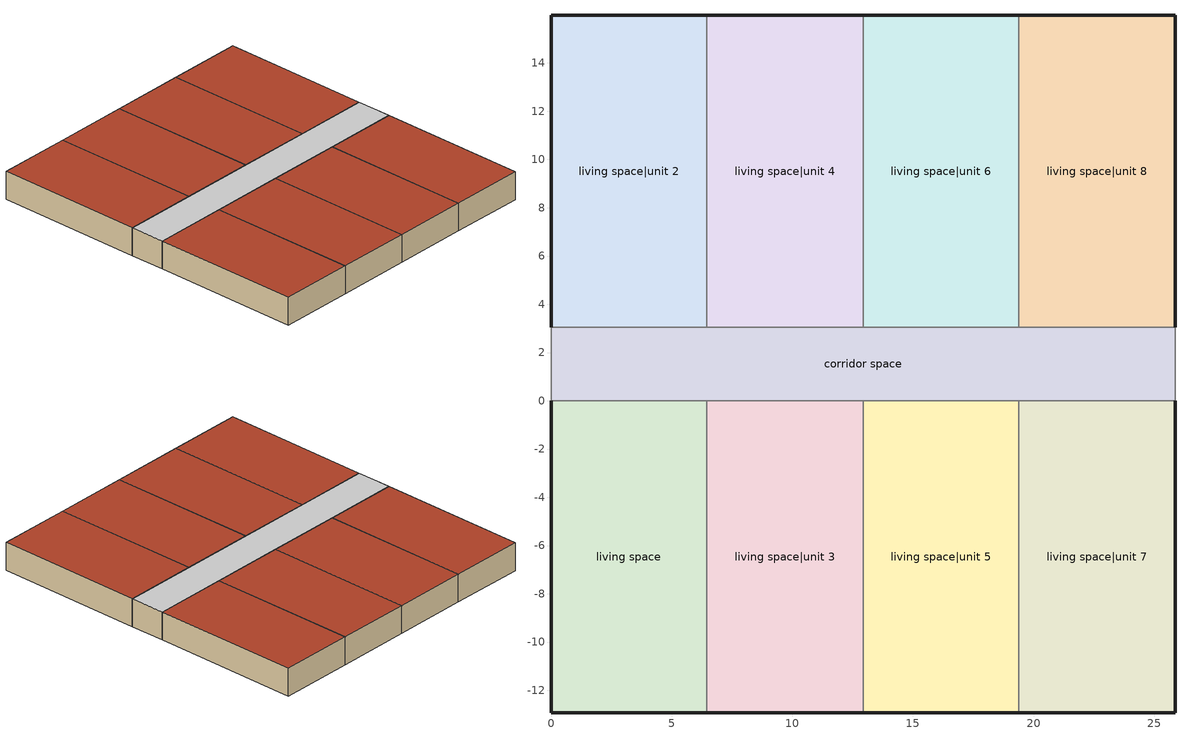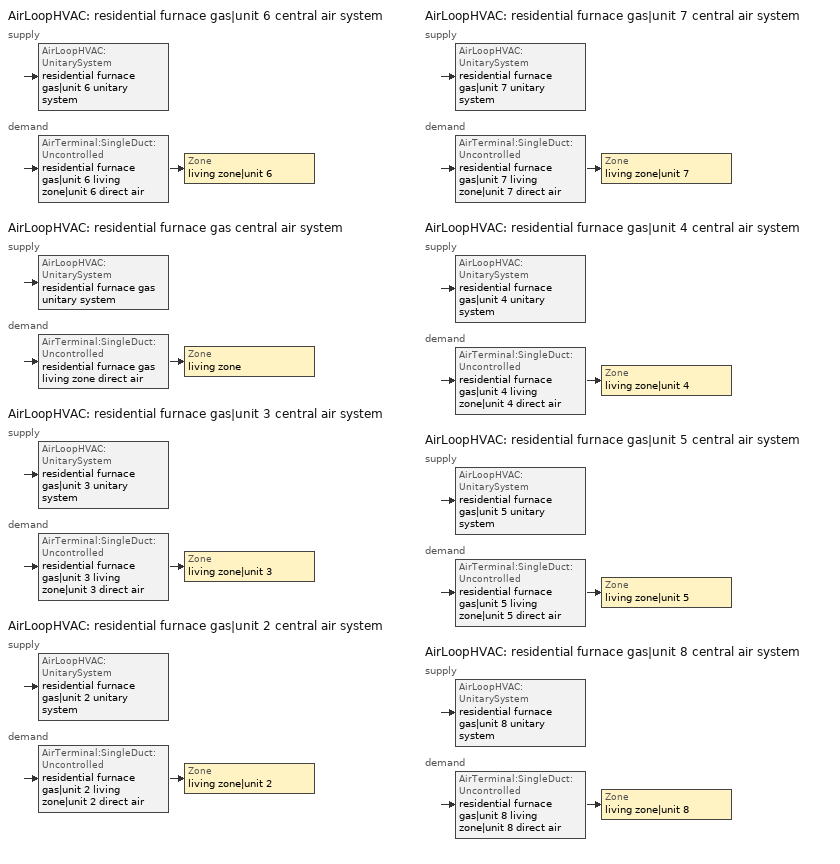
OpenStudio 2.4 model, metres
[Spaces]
living space
 floor ground: 0,-12.93 0,0 6.47,0 6.47,-12.93 z0
 wall outside: 0,0 0,-12.93 6.47,-12.93 z0:2.44
 wall adiabatic: 6.47,0 0,0 z0:2.44
 wall to living space|unit 3: 6.47,-12.93 6.47,0 z0:2.44
 roof outside: 6.47,-12.93 6.47,0 0,0 0,-12.93 z2.44
living space|unit 2
 floor ground: 0,3.05 0,15.98 6.47,15.98 6.47,3.05 z0
 wall outside: 6.47,15.98 0,15.98 0,3.05 z0:2.44
 wall to living space|unit 4: 6.47,3.05 6.47,15.98 z0:2.44
 wall adiabatic: 0,3.05 6.47,3.05 z0:2.44
 roof outside: 6.47,3.05 6.47,15.98 0,15.98 0,3.05 z2.44
living space|unit 3
 floor ground: 6.47,-12.93 6.47,0 12.93,0 12.93,-12.93 z0
 wall outside: 6.47,-12.93 12.93,-12.93 z0:2.44
 wall to living space|unit 5: 12.93,-12.93 12.93,0 z0:2.44
 wall adiabatic: 12.93,0 6.47,0 z0:2.44
 roof outside: 12.93,-12.93 12.93,0 6.47,0 6.47,-12.93 z2.44
living space|unit 4
 floor ground: 6.47,3.05 6.47,15.98 12.93,15.98 12.93,3.05 z0
 wall outside: 12.93,15.98 6.47,15.98 z0:2.44
 wall adiabatic: 6.47,3.05 12.93,3.05 z0:2.44
 wall to living space|unit 6: 12.93,3.05 12.93,15.98 z0:2.44
 roof outside: 12.93,3.05 12.93,15.98 6.47,15.98 6.47,3.05 z2.44
living space|unit 5
 floor ground: 12.93,-12.93 12.93,0 19.4,0 19.4,-12.93 z0
 wall outside: 12.93,-12.93 19.4,-12.93 z0:2.44
 wall to living space|unit 7: 19.4,-12.93 19.4,0 z0:2.44
 wall adiabatic: 19.4,0 12.93,0 z0:2.44
 roof outside: 19.4,-12.93 19.4,0 12.93,0 12.93,-12.93 z2.44
living space|unit 6
 floor ground: 12.93,3.05 12.93,15.98 19.4,15.98 19.4,3.05 z0
 wall outside: 19.4,15.98 12.93,15.98 z0:2.44
 wall adiabatic: 12.93,3.05 19.4,3.05 z0:2.44
 wall to living space|unit 8: 19.4,3.05 19.4,15.98 z0:2.44
 roof outside: 19.4,3.05 19.4,15.98 12.93,15.98 12.93,3.05 z2.44
living space|unit 7
 floor ground: 19.4,-12.93 19.4,0 25.86,0 25.86,-12.93 z0
 wall outside: 19.4,-12.93 25.86,-12.93 25.86,0 z0:2.44
 wall adiabatic: 25.86,0 19.4,0 z0:2.44
 roof outside: 25.86,-12.93 25.86,0 19.4,0 19.4,-12.93 z2.44
living space|unit 8
 floor ground: 19.4,3.05 19.4,15.98 25.86,15.98 25.86,3.05 z0
 wall outside: 25.86,3.05 25.86,15.98 19.4,15.98 z0:2.44
 wall adiabatic: 19.4,3.05 25.86,3.05 z0:2.44
 roof outside: 25.86,3.05 25.86,15.98 19.4,15.98 19.4,3.05 z2.44
corridor space
 floor adiabatic: 0,0 0,3.05 25.86,3.05 25.86,0 z0
 wall adiabatic: 0,3.05 0,0 6.47,0 12.93,0 19.4,0 25.86,0 25.86,3.05 19.4,3.05 12.93,3.05 6.47,3.05 0,3.05 z0:2.44
 ceiling adiabatic: 25.86,0 25.86,3.05 0,3.05 0,0 z2.44
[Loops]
AirLoopHVAC 'residential furnace gas|unit 6 central air system'
 supply: AirLoopHVAC:UnitarySystem 'residential furnace gas|unit 6 unitary system'
 demand: AirTerminal:SingleDuct:Uncontrolled 'residential furnace gas|unit 6 living zone|unit 6 direct air' > Zone 'living zone|unit 6'
AirLoopHVAC 'residential furnace gas central air system'
 supply: AirLoopHVAC:UnitarySystem 'residential furnace gas unitary system'
 demand: AirTerminal:SingleDuct:Uncontrolled 'residential furnace gas living zone direct air' > Zone 'living zone'
AirLoopHVAC 'residential furnace gas|unit 3 central air system'
 supply: AirLoopHVAC:UnitarySystem 'residential furnace gas|unit 3 unitary system'
 demand: AirTerminal:SingleDuct:Uncontrolled 'residential furnace gas|unit 3 living zone|unit 3 direct air' > Zone 'living zone|unit 3'
AirLoopHVAC 'residential furnace gas|unit 2 central air system'
 supply: AirLoopHVAC:UnitarySystem 'residential furnace gas|unit 2 unitary system'
 demand: AirTerminal:SingleDuct:Uncontrolled 'residential furnace gas|unit 2 living zone|unit 2 direct air' > Zone 'living zone|unit 2'
AirLoopHVAC 'residential furnace gas|unit 7 central air system'
 supply: AirLoopHVAC:UnitarySystem 'residential furnace gas|unit 7 unitary system'
 demand: AirTerminal:SingleDuct:Uncontrolled 'residential furnace gas|unit 7 living zone|unit 7 direct air' > Zone 'living zone|unit 7'
AirLoopHVAC 'residential furnace gas|unit 4 central air system'
 supply: AirLoopHVAC:UnitarySystem 'residential furnace gas|unit 4 unitary system'
 demand: AirTerminal:SingleDuct:Uncontrolled 'residential furnace gas|unit 4 living zone|unit 4 direct air' > Zone 'living zone|unit 4'
AirLoopHVAC 'residential furnace gas|unit 5 central air system'
 supply: AirLoopHVAC:UnitarySystem 'residential furnace gas|unit 5 unitary system'
 demand: AirTerminal:SingleDuct:Uncontrolled 'residential furnace gas|unit 5 living zone|unit 5 direct air' > Zone 'living zone|unit 5'
AirLoopHVAC 'residential furnace gas|unit 8 central air system'
 supply: AirLoopHVAC:UnitarySystem 'residential furnace gas|unit 8 unitary system'
 demand: AirTerminal:SingleDuct:Uncontrolled 'residential furnace gas|unit 8 living zone|unit 8 direct air' > Zone 'living zone|unit 8'
[Building]
Building: Standards Number of Stories=1; Standards Number of Above Ground Stories=1; Standards Building Type=multifamily; Standards Number of Living Units=8
[Site]
Denver Intl Ap_CO_USA: Latitude {deg}=39.83; Longitude {deg}=-104.65; Time Zone {hr}=-7; Elevation {m}=1650
[ClimateZones]
Climate Zone Institution Name 2=Building America; Climate Zone Document Year 2=0; Climate Zone Value 2=Cold
[Site:WaterMainsTemperature]
Calculation Method=Correlation; Annual Average Outdoor Air Temperature {C}=10.8753; Maximum Difference In Monthly Average Outdoor Air Temperatures {deltaC}=23.1524
[Site:GroundTemperature:BuildingSurface]
6.71281, 4.94206, 4.80025, 5.64056, 9.01395, 12.3716, 15.2825, 17.1265, 17.2832, 15.7834, 12.9467, 9.69205
[Site:GroundTemperature:Deep]
10.8753, 10.8753, 10.8753, 10.8753, 10.8753, 10.8753, 10.8753, 10.8753, 10.8753, 10.8753, 10.8753, 10.8753
[ThermalZone] Use Ideal Air Loads=No
living zone; living zone|unit 2; living zone|unit 3; living zone|unit 4; living zone|unit 5; living zone|unit 6; living zone|unit 7; living zone|unit 8; corridor zone
[Sizing:Zone] Zone Cooling Design Supply Air Temperature Input Method=SupplyAirTemperature; Zone Cooling Design Supply Air Temperature {C}=14; Zone Cooling Design Supply Air Temperature Difference {deltaC}=11.11; Zone Heating Design Supply Air Temperature Input Method=SupplyAirTemperature; Zone Heating Design Supply Air Temperature {C}=40; Zone Heating Design Supply Air Temperature Difference {deltaC}=11.11; Zone Cooling Design Supply Air Humidity Ratio {kg-H2O/kg-air}=0.0085; Zone Heating Design Supply Air Humidity Ratio {kg-H2O/kg-air}=0.008; Cooling Design Air Flow Method=DesignDay; Heating Design Air Flow Method=DesignDay; Account for Dedicated Outdoor Air System=No; Dedicated Outdoor Air System Control Strategy=NeutralSupplyAir; Dedicated Outdoor Air Low Setpoint Temperature for Design {C}=autosize; Dedicated Outdoor Air High Setpoint Temperature for Design {C}=autosize
living zone; living zone|unit 2; living zone|unit 3; living zone|unit 4; living zone|unit 5; living zone|unit 6; living zone|unit 7; living zone|unit 8; corridor zone
[Zone equipment]
living zone: residential furnace gas living zone direct air
living zone|unit 2: residential furnace gas|unit 2 living zone|unit 2 direct air
living zone|unit 3: residential furnace gas|unit 3 living zone|unit 3 direct air
living zone|unit 4: residential furnace gas|unit 4 living zone|unit 4 direct air
living zone|unit 5: residential furnace gas|unit 5 living zone|unit 5 direct air
living zone|unit 6: residential furnace gas|unit 6 living zone|unit 6 direct air
living zone|unit 7: residential furnace gas|unit 7 living zone|unit 7 direct air
living zone|unit 8: residential furnace gas|unit 8 living zone|unit 8 direct air
[Space]
Name | Thermal Zone | Building Unit
living space | living zone | unit 1
living space|unit 2 | living zone|unit 2 | unit 2
living space|unit 3 | living zone|unit 3 | unit 3
living space|unit 4 | living zone|unit 4 | unit 4
living space|unit 5 | living zone|unit 5 | unit 5
living space|unit 6 | living zone|unit 6 | unit 6
living space|unit 7 | living zone|unit 7 | unit 7
living space|unit 8 | living zone|unit 8 | unit 8
corridor space | corridor zone
[BuildingUnit] Building Unit Type=Residential
Name | Building Unit Feature Name 1 | Building Unit Feature Data Type 1 | Building Unit Feature Value 1 | Building Unit Feature Name 2 | Building Unit Feature Data Type 2 | Building Unit Feature Value 2 | Building Unit Feature Name 3 | Building Unit Feature Data Type 3 | Building Unit Feature Value 3 | Building Unit Feature Name 4 | Building Unit Feature Data Type 4 | Building Unit Feature Value 4 | Building Unit Feature Name 5 | Building Unit Feature Data Type 5 | Building Unit Feature Value 5 | Building Unit Feature Name 6 | Building Unit Feature Data Type 6 | Building Unit Feature Value 6 | Building Unit Feature Name 7 | Building Unit Feature Data Type 7 | Building Unit Feature Value 7 | Building Unit Feature Name 8 | Building Unit Feature Data Type 8 | Building Unit Feature Value 8 | Building Unit Feature Name 9 | Building Unit Feature Data Type 9 | Building Unit Feature Value 9 | Building Unit Feature Name 10 | Building Unit Feature Data Type 10 | Building Unit Feature Value 10 | Building Unit Feature Name 11 | Building Unit Feature Data Type 11 | Building Unit Feature Value 11 | Building Unit Feature Name 12 | Building Unit Feature Data Type 12 | Building Unit Feature Value 12 | Building Unit Feature Name 13 | Building Unit Feature Data Type 13 | Building Unit Feature Value 13 | Building Unit Feature Name 14 | Building Unit Feature Data Type 14 | Building Unit Feature Value 14 | Building Unit Feature Name 15 | Building Unit Feature Data Type 15 | Building Unit Feature Value 15 | Building Unit Feature Name 16 | Building Unit Feature Data Type 16 | Building Unit Feature Value 16 | Building Unit Feature Name 17 | Building Unit Feature Data Type 17 | Building Unit Feature Value 17 | Building Unit Feature Name 18 | Building Unit Feature Data Type 18 | Building Unit Feature Value 18 | Building Unit Feature Name 19 | Building Unit Feature Data Type 19 | Building Unit Feature Value 19 | Building Unit Feature Name 20 | Building Unit Feature Data Type 20 | Building Unit Feature Value 20 | Building Unit Feature Name 21 | Building Unit Feature Data Type 21 | Building Unit Feature Value 21 | Building Unit Feature Name 22 | Building Unit Feature Data Type 22 | Building Unit Feature Value 22 | Building Unit Feature Name 23 | Building Unit Feature Data Type 23 | Building Unit Feature Value 23 | Building Unit Feature Name 24 | Building Unit Feature Data Type 24 | Building Unit Feature Value 24 | Building Unit Feature Name 25 | Building Unit Feature Data Type 25 | Building Unit Feature Value 25 | Building Unit Feature Name 26 | Building Unit Feature Data Type 26 | Building Unit Feature Value 26 | Building Unit Feature Name 27 | Building Unit Feature Data Type 27 | Building Unit Feature Value 27 | Building Unit Feature Name 28 | Building Unit Feature Data Type 28 | Building Unit Feature Value 28 | Building Unit Feature Name 29 | Building Unit Feature Data Type 29 | Building Unit Feature Value 29 | Building Unit Feature Name 30 | Building Unit Feature Data Type 30 | Building Unit Feature Value 30 | Building Unit Feature Name 31 | Building Unit Feature Data Type 31 | Building Unit Feature Value 31 | Building Unit Feature Name 32 | Building Unit Feature Data Type 32 | Building Unit Feature Value 32 | Building Unit Feature Name 33 | Building Unit Feature Data Type 33 | Building Unit Feature Value 33 | Building Unit Feature Name 34 | Building Unit Feature Data Type 34 | Building Unit Feature Value 34 | Building Unit Feature Name 35 | Building Unit Feature Data Type 35 | Building Unit Feature Value 35 | Building Unit Feature Name 36 | Building Unit Feature Data Type 36 | Building Unit Feature Value 36 | Building Unit Feature Name 37 | Building Unit Feature Data Type 37 | Building Unit Feature Value 37
unit 1; unit 2; unit 3; unit 4; unit 5; unit 6; unit 7; unit 8 | NumberOfBedrooms | Integer | 3 | NumberOfBathrooms | Double | 2
EPWWeatherInfo | EPWHeaderCity | String | Denver Intl Ap | EPWHeaderState | String | CO | EPWHeaderCountry | String | USA | EPWHeaderDataSource | String | TMY3 | EPWHeaderStation | String | 725650 | EPWHeaderLatitude | Double | 39.83 | EPWHeaderLongitude | Double | -104.65 | EPWHeaderTimezone | Double | -7 | EPWHeaderAltitude | Double | 5413.39 | EPWHeaderLocalPressure | Double | 0.819376 | EPWDataAnnualAvgDrybulb | Double | 51.5756 | EPWDataAnnualMinDrybulb | Double | -2.92 | EPWDataAnnualMaxDrybulb | Double | 104 | EPWDataCDD50F | Double | 3072.29 | EPWDataCDD65F | Double | 883.62 | EPWDataHDD50F | Double | 2497.19 | EPWDataHDD65F | Double | 5783.52 | EPWDataAnnualAvgWindspeed | Double | 3.91653 | EPWDataMonthlyAvgDrybulbs | String | 33.4191935483871,31.90142857142857,43.02620967741937,42.48624999999999,59.877741935483854,73.57574999999997,72.07975806451608,72.70008064516134,66.49200000000006,50.079112903225806,37.218250000000005,34.582177419354835 | EPWDataMainsDailyTemps | String | 50.07624256468852,49.9657852697145,49.85758155416448,49.751663461543984,49.64806235849292,49.546808925496705,49.447933147800505,49.351464306529365,49.25743097001694,49.16586098534519,49.07678147009777,48.9902188043294,48.906198622753685,48.82474580715159,48.74588447900296,48.66963799234321,48.59602892684719,48.52507908114245,48.45680946635381,48.391240299881055,48.32839099941181,48.26828017717112,48.21092563440966,48.15634435613204,48.10455250606684,48.05556542187992,48.00939761063228,47.96606274448393,47.92557365664505,47.887942337575495,47.853179931434,47.82129673277788,47.79230218351444,47.76620487010481,47.743012521021186,47.72273200445808,47.705369326298396,47.6909296283348,47.679417186747095,47.67083541083581,47.665186842012595,47.662473153047614,47.66269514757414,47.66585275985061,47.67194505478005,47.68097022818702,47.6929256073519,47.70780765180238,47.725611954361966,47.746333242455066,47.769965379668484,47.796501367568624,47.82593334777399,47.85825260428242,47.89344956605221,47.931513809836495,47.972434063270015,48.01619820820728,48.06279328431128,48.11220549289157,48.16442020099056,48.21942194571703,48.2771944388252,48.33772057153844,48.40098241961582,48.466961248660226,48.53563751966634,48.606990894806984,48.68100024345593,48.75764364844555,48.83689841255739,48.91874106524372,49.00314736957813,49.090092329433034,49.179550196882076,49.27149447982511,49.36589794983359,49.46273265021402,49.56196990428706,49.663580323879835,49.76753381802899,49.87379960189182,49.98234620586294,50.09314148489369,50.20615262801157,50.32134616803694,50.43868799149398,50.558143348713074,50.679676864121596,50.80325254672008,50.928833800740556,51.056383436484104,51.18586368133418,51.317236190942644,51.450462060585075,51.58550183668202,51.72231552848283,51.8608626199085,52.001102081550165,52.14299238281953,52.28649150424779,52.431556949929295,52.57814576010629,52.72621452389105,52.87571939212163,53.02661609034733,53.1788599319402,53.33240583132853,53.48720831734851,53.64322154671014,53.80039931757321,53.95869508322959,54.11806196588759,54.27845277055436,54.43981999901223,54.60211586388488,54.76529230278913,54.92930099256811,55.09409336360176,55.25962061419023,55.42583372500605,55.59268347361075,55.76012044903158,55.928095066394164,56.09655758160655,56.26545810609043,56.434746621555234,56.60437299481053,56.77428699261249,56.94443829654001,57.11477651789601,57.28525121262962,57.45581189627462,57.626408058900026,57.79698918006809,57.96750474379542,58.13790425351288,58.30813724701959,58.47815331142689,58.64790209808762,58.81733333750638,58.98639685422639,59.15504258168846,59.32322057705774,59.49088103601378,59.65797430749968,59.8244509084257,59.99026153832327,60.155357093944815,60.319688683805246,60.483207642660695,60.645865545920266,60.80761422398652,60.96840577652046,61.12819258662674,61.28692733495497,61.44456301371288,61.601052940587266,61.756350772568474,61.91041051967448,62.06318655857034,62.21463364607915,62.3647069325804,62.513361975291694,62.66055475143013,62.8062416712492,62.95037959094745,63.092925825445185,63.23383816102518,63.37307486783391,63.510594712239424,63.64635696904234,63.780321433536166,63.91244843341359,64.04269884051503,64.17103408241611,64.29741615385046,64.42180762796467,64.54417166740183,64.66447203521064,64.7826731055766,64.89873987437228,65.01263796952341,65.1243336611879,65.23379387174461,65.3409861855889,65.44587885873234,65.54844082820324,65.64864172124577,65.7464518643145,65.84184229186198,65.93478475491656,66.02525172944816,66.1132164245191,66.19865279021808,66.28153552537464,66.36184008505177,66.43954268781472,66.51462032277367,66.5870507563981,66.65681253910113,66.72388501159155,66.78824831099192,66.84988337672074,66.90877195613707,66.96489660994588,67.01824071736252,67.06878848103484,67.1165249317214,67.16143593272444,67.20350818407641,67.24272922647855,67.27908744499064,67.31257207247062,67.34317319276323,67.37088174363653,67.3956895194656,67.41758917366263,67.43657422085245,67.45263903879312,67.46577887004098,67.47598982335947,67.48326887487147,67.48761386895481,67.48902351888066,67.48749740719454,67.48303598583998,67.47564057602465,67.4653133678291,67.45205741955826,67.43587665683563,67.41677587144085,67.3947607198906,67.36983772176349,67.34201425776935,67.31129856756353,67.27769974730674,67.24122774697138,67.2018933673949,67.15970825708125,67.11468490875131,67.06683665564324,67.016177667564,66.96272294669309,66.9064883231398,66.84749045025528,66.78574679970077,66.72127565627359,66.65409611249221,66.58422806294226,66.51169219838482,66.43650999962918,66.3587037311714,66.27829643460095,66.19531192177712,66.10977476777741,66.0217103036198,65.93114460876124,65.8381045033745,65.74261754040552,65.64471199741399,65.54441686819918,65.44176185421362,65.33677735576744,65.22949446302547,65.11994494680027,65.00816124914347,64.89417647373837,64.77802437609661,64.65973935356176,64.53935643512291,64.41691127104114,64.29244012229206,64.16597984982745,64.03756790365921,63.907242311768954,63.77504166884635,63.64100512485964,63.50517237346182,63.36758364023565,63.22827967078132,63.08730171864996,62.94469153312682,62.8004913468676,62.65474386339169,62.50749224443585,62.35878009717235,62.20865146129508,62.057150795977584,61.90432296670698,61.75021323199739,61.594867229987095,61.43833096492323,61.280650793538065,61.12187341132087,60.96204583868955,60.80121540706591,60.63942974485897,60.47673676336026,60.313184642555285,60.14882181685554,59.98369696075508,59.81785897441608,59.65135696918745,59.484240253061,59.31655831606938,59.14836081563002,58.979697561839586,58.810618502723216,58.6411737094428,58.471413361469004,58.30138773172097,58.131147171678556,57.96074209647117,57.79022296994788,57.61964028973289,57.4490445722713,57.27848633786901,57.10801609573171,56.937684329007,56.7675414798343,56.59763793440687,56.42802400805046,56.25874993032284,56.08986583013886,55.92142172092521,55.75346748580941,55.5860528628474,55.419227430294114,55.253040591921305,55.08754156238711,54.92277935266162,54.75880275551268,54.595660331056436,54.4334003923767,54.27207099121744,54.11171990375278,53.95239461643853,53.79414231194946,53.63700985520665,53.481043779498904,53.32629027270227,53.17279516360208,53.02060390832105,52.86976157685794,52.720312839740515,52.57230195479677,52.42577275404838,52.280768630730314,52.13733252644028,51.995506918421995,51.85533380698598,51.71685470307155,51.580110615953686,51.44514204109864,51.31198894817151,51.180690769199586,51.051286386894986,50.92381412313986,50.79831172763779,50.67481636673449,50.553364612411414,50.433992431455266,50.3167351748068,50.20162756709197 | EPWDataMainsMonthlyTemps | String | 48.74588447900296,47.67194505478005,49.179550196882076,52.87571939212163,57.79698918006809,62.66055475143013,66.19865279021808,67.48902351888066,66.19531192177712,62.65474386339169,57.79022296994788,52.86976157685794 | EPWDataMainsAvgTemp | Double | 57.5779 | EPWDataGroundMonthlyTemps | String | 44.08306285945173,40.89570904991865,40.64045432632048,42.153016571250646,48.225111118704206,54.268919273837525,59.508577937551024,62.82777283423508,63.10975667174995,60.41014950381947,55.304105212311526,49.445696474514364 | EPWDataWSF | Double | 0.59 | EPWDataMonthlyAvgDailyHighDrybulbs | String | 47.41032258064516,46.58642857142857,55.15032258064517,53.708,72.80193548387098,88.67600000000002,86.1858064516129,85.87225806451613,82.082,63.18064516129033,48.73400000000001,48.87935483870968 | EPWDataMonthlyAvgDailyLowDrybulbs | String | 19.347741935483874,19.856428571428573,30.316129032258065,31.112,47.41612903225806,57.901999999999994,59.063870967741934,60.956774193548384,52.352000000000004,38.41612903225806,27.002000000000002,23.02903225806451 | EPWDesignHeatingDrybulb | Double | 6.8 | EPWDesignHeatingWindspeed | Double | 12 | EPWDesignCoolingDrybulb | Double | 91.76 | EPWDesignCoolingWetbulb | Double | 60.08 | EPWDesignCoolingHumidityRatio | Double | 0.00605039 | EPWDesignCoolingWindspeed | Double | 4.2 | EPWDesignDailyTemperatureRange | Double | 27.36 | EPWDesignDehumidDrybulb | Double | 67.28 | EPWDesignDehumidHumidityRatio | Double | 0.0122954 | EPWDesignCoolingDirectNormal | Double | 985 | EPWDesignCoolingDiffuseHorizontal | Double | 84
[Coil:Heating:Gas] Availability Schedule=Always On Discrete; Gas Burner Efficiency=0.78; Nominal Capacity {W}=AutoSize; Parasitic Electric Load {W}=0; Parasitic Gas Load {W}=0; Fuel Type=NaturalGas
residential furnace gas|unit 6 heating coil; residential furnace gas heating coil; residential furnace gas|unit 3 heating coil; residential furnace gas|unit 2 heating coil; residential furnace gas|unit 7 heating coil; residential furnace gas|unit 4 heating coil; residential furnace gas|unit 5 heating coil; residential furnace gas|unit 8 heating coil
[Fan:OnOff] Availability Schedule=Always On Discrete; Fan Efficiency=0.117562; Pressure Rise {Pa}=124.55; Maximum Flow Rate {m3/s}=autosize; Motor Efficiency=1; Motor In Airstream Fraction=1
Name | Fan Power Ratio Function of Speed Ratio Curve | Fan Efficiency Ratio Function of Speed Ratio Curve
residential furnace gas|unit 6 supply fan | Fan On Off Power Curve | Fan On Off Efficiency Curve
residential furnace gas supply fan | Fan On Off Power Curve 1 | Fan On Off Efficiency Curve 1
residential furnace gas|unit 3 supply fan | Fan On Off Power Curve 2 | Fan On Off Efficiency Curve 2
residential furnace gas|unit 2 supply fan | Fan On Off Power Curve 3 | Fan On Off Efficiency Curve 3
residential furnace gas|unit 7 supply fan | Fan On Off Power Curve 4 | Fan On Off Efficiency Curve 4
residential furnace gas|unit 4 supply fan | Fan On Off Power Curve 5 | Fan On Off Efficiency Curve 5
residential furnace gas|unit 5 supply fan | Fan On Off Power Curve 6 | Fan On Off Efficiency Curve 6
residential furnace gas|unit 8 supply fan | Fan On Off Power Curve 7 | Fan On Off Efficiency Curve 7
[AirLoopHVAC:UnitarySystem] Control Type=Load; Dehumidification Control Type=None; Availability Schedule=Always On Discrete; Fan Placement=BlowThrough; Supply Air Fan Operating Mode Schedule=Always Off Discrete; DX Heating Coil Sizing Ratio=1; Use DOAS DX Cooling Coil=No; DOAS DX Cooling Coil Leaving Minimum Air Temperature {C}=2; Latent Load Control=SensibleOnlyLoadControl; Supply Air Flow Rate During Cooling Operation {m3/s}=1e-007; Supply Air Flow Rate During Heating Operation {m3/s}=autosize; Supply Air Flow Rate When No Cooling or Heating is Required {m3/s}=0; Maximum Supply Air Temperature {C}=48.8889; Maximum Outdoor Dry-Bulb Temperature for Supplemental Heater Operation {C}=21; Maximum Cycling Rate {cycles/hr}=2.5; Heat Pump Time Constant {s}=60; Fraction of On-Cycle Power Use=0.01; Heat Pump Fan Delay Time {s}=60; Ancilliary On-Cycle Electric Power {W}=0; Ancilliary Off-Cycle Electric Power {W}=0
Name | Controlling Zone or Thermostat Location | Supply Fan | Heating Coil
residential furnace gas|unit 6 unitary system | living zone|unit 6 | residential furnace gas|unit 6 supply fan | residential furnace gas|unit 6 heating coil
residential furnace gas unitary system | living zone | residential furnace gas supply fan | residential furnace gas heating coil
residential furnace gas|unit 3 unitary system | living zone|unit 3 | residential furnace gas|unit 3 supply fan | residential furnace gas|unit 3 heating coil
residential furnace gas|unit 2 unitary system | living zone|unit 2 | residential furnace gas|unit 2 supply fan | residential furnace gas|unit 2 heating coil
residential furnace gas|unit 7 unitary system | living zone|unit 7 | residential furnace gas|unit 7 supply fan | residential furnace gas|unit 7 heating coil
residential furnace gas|unit 4 unitary system | living zone|unit 4 | residential furnace gas|unit 4 supply fan | residential furnace gas|unit 4 heating coil
residential furnace gas|unit 5 unitary system | living zone|unit 5 | residential furnace gas|unit 5 supply fan | residential furnace gas|unit 5 heating coil
residential furnace gas|unit 8 unitary system | living zone|unit 8 | residential furnace gas|unit 8 supply fan | residential furnace gas|unit 8 heating coil
[AirLoopHVAC] Availability Schedule=Always On Discrete; Design Supply Air Flow Rate {m3/s}=AutoSize
residential furnace gas|unit 6 central air system; residential furnace gas central air system; residential furnace gas|unit 3 central air system; residential furnace gas|unit 2 central air system; residential furnace gas|unit 7 central air system; residential furnace gas|unit 4 central air system; residential furnace gas|unit 5 central air system; residential furnace gas|unit 8 central air system
[Sizing:System] Type of Load to Size On=Sensible; Design Outdoor Air Flow Rate {m3/s}=Autosize; Minimum System Air Flow Ratio=0.3; Preheat Design Temperature {C}=7; Preheat Design Humidity Ratio {kg-H2O/kg-Air}=0.008; Precool Design Temperature {C}=12.8; Precool Design Humidity Ratio {kg-H2O/kg-Air}=0.008; Central Cooling Design Supply Air Temperature {C}=12.8; Central Heating Design Supply Air Temperature {C}=16.7; Sizing Option=NonCoincident; 100% Outdoor Air in Cooling=Yes; 100% Outdoor Air in Heating=Yes; Central Cooling Design Supply Air Humidity Ratio {kg-H2O/kg-Air}=0.0085; Central Heating Design Supply Air Humidity Ratio {kg-H2O/kg-Air}=0.008; Cooling Design Air Flow Method=DesignDay; Cooling Design Air Flow Rate {m3/s}=0; Heating Design Air Flow Method=DesignDay; Heating Design Air Flow Rate {m3/s}=0; System Outdoor Air Method=ZoneSum; Zone Maximum Outdoor Air Fraction=1; Cooling Supply Air Flow Rate Per Floor Area {m3/s-m2}=0.00996765; Cooling Fraction of Autosized Cooling Supply Air Flow Rate=1; Cooling Supply Air Flow Rate Per Unit Cooling Capacity {m3/s-W}=3.94755e-05; Heating Supply Air Flow Rate Per Floor Area {m3/s-m2}=0.00996765; Heating Fraction of Autosized Heating Supply Air Flow Rate=1; Heating Fraction of Autosized Cooling Supply Air Flow Rate=1; Heating Supply Air Flow Rate Per Unit Heating Capacity {m3/s-W}=3.15882e-05; Cooling Design Capacity Method=CoolingDesignCapacity; Cooling Design Capacity {W}=autosize; Cooling Design Capacity Per Floor Area {W/m2}=234.7; Fraction of Autosized Cooling Design Capacity=1; Heating Design Capacity Method=HeatingDesignCapacity; Heating Design Capacity {W}=autosize; Heating Design Capacity Per Floor Area {W/m2}=157; Fraction of Autosized Heating Design Capacity=1; Central Cooling Capacity Control Method=OnOff
residential furnace gas|unit 6 central air system; residential furnace gas central air system; residential furnace gas|unit 3 central air system; residential furnace gas|unit 2 central air system; residential furnace gas|unit 7 central air system; residential furnace gas|unit 4 central air system; residential furnace gas|unit 5 central air system; residential furnace gas|unit 8 central air system
[AirTerminal:SingleDuct:Uncontrolled] Availability Schedule=Always On Discrete; Maximum Air Flow Rate {m3/s}=AutoSize
residential furnace gas|unit 6 living zone|unit 6 direct air; residential furnace gas living zone direct air; residential furnace gas|unit 3 living zone|unit 3 direct air; residential furnace gas|unit 2 living zone|unit 2 direct air; residential furnace gas|unit 7 living zone|unit 7 direct air; residential furnace gas|unit 4 living zone|unit 4 direct air; residential furnace gas|unit 5 living zone|unit 5 direct air; residential furnace gas|unit 8 living zone|unit 8 direct air
[Schedule:Constant]
Name | Value
Always On Discrete | 1
Always Off Discrete | 0
[Curve:Exponent] Coefficient1 Constant=1; Coefficient2 Constant=0; Coefficient3 Constant=0; Minimum Value of x=0; Maximum Value of x=1
Fan On Off Power Curve; Fan On Off Power Curve 1; Fan On Off Power Curve 2; Fan On Off Power Curve 3; Fan On Off Power Curve 4; Fan On Off Power Curve 5; Fan On Off Power Curve 6; Fan On Off Power Curve 7
[Curve:Cubic] Coefficient1 Constant=1; Coefficient2 x=0; Coefficient3 x**2=0; Coefficient4 x**3=0; Minimum Value of x=0; Maximum Value of x=1
Fan On Off Efficiency Curve; Fan On Off Efficiency Curve 1; Fan On Off Efficiency Curve 2; Fan On Off Efficiency Curve 3; Fan On Off Efficiency Curve 4; Fan On Off Efficiency Curve 5; Fan On Off Efficiency Curve 6; Fan On Off Efficiency Curve 7
